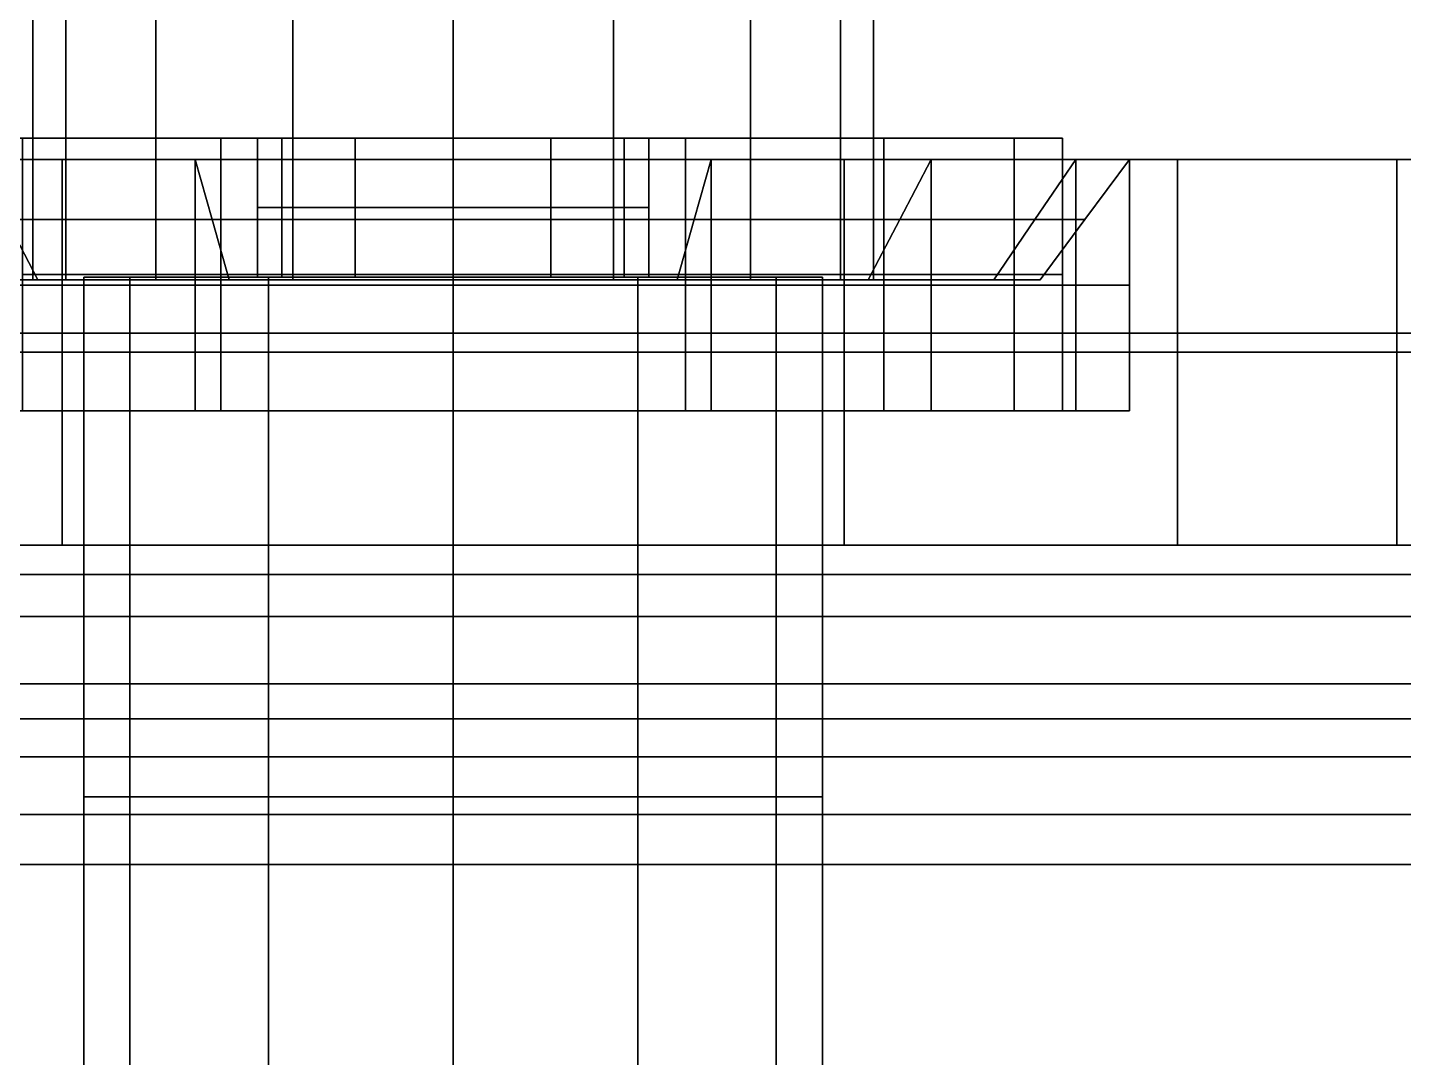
# Model space of a CAD drawing. Extents: x -0.485 to 0.485, y -0.171 to 0.09.
# Drawn here: x 0.36353 to 0.39922, y -0.07883 to -0.05212 of the extents above; entities that cross this region are included whole.
import ezdxf

# ---------------------------------------------------------------- set-up
doc = ezdxf.new("R2010")
doc.units = 0

msp = doc.modelspace()

# ---------------------------------------------------------------- linework, layer by layer
for points in [[(0.474901, 0.068913, 2.043369), (-0.474901, 0.068913, 2.043369), (-0.474901, -0.070044, 2.043369), (0.474901, -0.070044, 2.043369)], [(-0.41, 0.060044, 1.985003), (0.41, 0.060044, 1.985003), (0.41, -0.060044, 1.985003), (-0.41, -0.060044, 1.985003)], [(0.384612, -0.031031, 1.047657), (0.385473, -0.0306, 1.051817), (0.385473, -0.05866, 1.051817), (0.384612, -0.05866, 1.047657)], [(0.384612, -0.031031, 1.055977), (0.384612, -0.05866, 1.055977), (0.385473, -0.05866, 1.051817), (0.385473, -0.0306, 1.051817)], [(0.384612, -0.031031, 1.047657), (0.384612, -0.05866, 1.047657), (0.382279, -0.05866, 1.044106), (0.382279, -0.032197, 1.044106)], [(0.384612, -0.031031, 1.055977), (0.382279, -0.032197, 1.059528), (0.382279, -0.05866, 1.059528), (0.384612, -0.05866, 1.055977)], [(0.378729, -0.033972, 1.041774), (0.382279, -0.032197, 1.044106), (0.382279, -0.05866, 1.044106), (0.378729, -0.05866, 1.041774)], [(0.378729, -0.033972, 1.06186), (0.378729, -0.05866, 1.06186), (0.382279, -0.05866, 1.059528), (0.382279, -0.032197, 1.059528)], [(0.378729, -0.033972, 1.041774), (0.378729, -0.05866, 1.041774), (0.374569, -0.05866, 1.040913), (0.374569, -0.036052, 1.040913)], [(0.378729, -0.033972, 1.06186), (0.374569, -0.036052, 1.062721), (0.374569, -0.05866, 1.062721), (0.378729, -0.05866, 1.06186)], [(0.370409, -0.038132, 1.041774), (0.374569, -0.036052, 1.040913), (0.374569, -0.05866, 1.040913), (0.370409, -0.05866, 1.041774)], [(0.370409, -0.038132, 1.06186), (0.370409, -0.05866, 1.06186), (0.374569, -0.05866, 1.062721), (0.374569, -0.036052, 1.062721)], [(0.370409, -0.038132, 1.041774), (0.370409, -0.05866, 1.041774), (0.366858, -0.05866, 1.044106), (0.366858, -0.039907, 1.044106)], [(0.370409, -0.038132, 1.06186), (0.366858, -0.039907, 1.059528), (0.366858, -0.05866, 1.059528), (0.370409, -0.05866, 1.06186)], [(0.364526, -0.041074, 1.047657), (0.366858, -0.039907, 1.044106), (0.366858, -0.05866, 1.044106), (0.364526, -0.05866, 1.047657)], [(0.364526, -0.041074, 1.055977), (0.364526, -0.05866, 1.055977), (0.366858, -0.05866, 1.059528), (0.366858, -0.039907, 1.059528)], [(0.364526, -0.041074, 1.047657), (0.364526, -0.05866, 1.047657), (0.363664, -0.05866, 1.051817), (0.363664, -0.041504, 1.051817)], [(0.364526, -0.041074, 1.055977), (0.363664, -0.041504, 1.051817), (0.363664, -0.05866, 1.051817), (0.364526, -0.05866, 1.055977)], [(0.364756, -0.054985, 0.963203), (0.360016, -0.054985, 0.962094), (0.358768, -0.054985, 0.968122), (0.364132, -0.054985, 0.968122)], [(0.364756, -0.054985, 0.97304), (0.364132, -0.054985, 0.968122), (0.358768, -0.054985, 0.968122), (0.360016, -0.054985, 0.97415)], [(0.364756, -0.054985, 0.963203), (0.366763, -0.054985, 0.959005), (0.363396, -0.054985, 0.956949), (0.360016, -0.054985, 0.962094)], [(0.364756, -0.054985, 0.97304), (0.360016, -0.054985, 0.97415), (0.363396, -0.054985, 0.979295), (0.366763, -0.054985, 0.977238)], [(0.368541, -0.058521, 0.982674), (0.368541, -0.054985, 0.982674), (0.363396, -0.054985, 0.979295), (0.363396, -0.058521, 0.979295)], [(0.368541, -0.058521, 0.953569), (0.363396, -0.058521, 0.956949), (0.363396, -0.054985, 0.956949), (0.368541, -0.054985, 0.953569)], [(0.370286, -0.054985, 0.979996), (0.366763, -0.054985, 0.977238), (0.363396, -0.054985, 0.979295), (0.368541, -0.054985, 0.982674)], [(0.370286, -0.054985, 0.956248), (0.368541, -0.054985, 0.953569), (0.363396, -0.054985, 0.956949), (0.366763, -0.054985, 0.959005)], [(0.364756, -0.054985, 0.963203), (0.364132, -0.054985, 0.968122), (0.369495, -0.054985, 0.968122), (0.369495, -0.054985, 0.964313)], [(0.364756, -0.054985, 0.97304), (0.369495, -0.054985, 0.971931), (0.369495, -0.054985, 0.968122), (0.364132, -0.054985, 0.968122)], [(0.364756, -0.054985, 0.963203), (0.369495, -0.054985, 0.964313), (0.37013, -0.054985, 0.961062), (0.366763, -0.054985, 0.959005)], [(0.364756, -0.054985, 0.97304), (0.366763, -0.054985, 0.977238), (0.37013, -0.054985, 0.975182), (0.369495, -0.054985, 0.971931)], [(0.370286, -0.054985, 0.979996), (0.372032, -0.054985, 0.977318), (0.37013, -0.054985, 0.975182), (0.366763, -0.054985, 0.977238)], [(0.370286, -0.054985, 0.956248), (0.366763, -0.054985, 0.959005), (0.37013, -0.054985, 0.961062), (0.372032, -0.054985, 0.958926)], [(0.368541, -0.058521, 0.982674), (0.374569, -0.058521, 0.983923), (0.374569, -0.054985, 0.983923), (0.368541, -0.054985, 0.982674)], [(0.368541, -0.058521, 0.953569), (0.368541, -0.054985, 0.953569), (0.374569, -0.054985, 0.952321), (0.374569, -0.058521, 0.952321)], [(0.370286, -0.054985, 0.979996), (0.368541, -0.054985, 0.982674), (0.374569, -0.054985, 0.983923), (0.374569, -0.054985, 0.981015)], [(0.370286, -0.054985, 0.956248), (0.374569, -0.054985, 0.955229), (0.374569, -0.054985, 0.952321), (0.368541, -0.054985, 0.953569)], [(0.369495, -0.056787, 0.964313), (0.37013, -0.056787, 0.961062), (0.37013, -0.054985, 0.961062), (0.369495, -0.054985, 0.964313)], [(0.369495, -0.056787, 0.964313), (0.369495, -0.054985, 0.964313), (0.369495, -0.054985, 0.968122), (0.369495, -0.056787, 0.968122)], [(0.369495, -0.056787, 0.971931), (0.369495, -0.056787, 0.968122), (0.369495, -0.054985, 0.968122), (0.369495, -0.054985, 0.971931)], [(0.369495, -0.056787, 0.971931), (0.369495, -0.054985, 0.971931), (0.37013, -0.054985, 0.975182), (0.37013, -0.056787, 0.975182)], [(0.372032, -0.056787, 0.977318), (0.37013, -0.056787, 0.975182), (0.37013, -0.054985, 0.975182), (0.372032, -0.054985, 0.977318)], [(0.372032, -0.056787, 0.958926), (0.372032, -0.054985, 0.958926), (0.37013, -0.054985, 0.961062), (0.37013, -0.056787, 0.961062)], [(0.370286, -0.054985, 0.979996), (0.374569, -0.054985, 0.981015), (0.374569, -0.054985, 0.978107), (0.372032, -0.054985, 0.977318)], [(0.370286, -0.054985, 0.956248), (0.372032, -0.054985, 0.958926), (0.374569, -0.054985, 0.958137), (0.374569, -0.054985, 0.955229)], [(0.372032, -0.056787, 0.977318), (0.372032, -0.054985, 0.977318), (0.374569, -0.054985, 0.978107), (0.374569, -0.056787, 0.978107)], [(0.372032, -0.056787, 0.958926), (0.374569, -0.056787, 0.958137), (0.374569, -0.054985, 0.958137), (0.372032, -0.054985, 0.958926)], [(0.380596, -0.058521, 0.953569), (0.374569, -0.058521, 0.952321), (0.374569, -0.054985, 0.952321), (0.380596, -0.054985, 0.953569)], [(0.380596, -0.058521, 0.982674), (0.380596, -0.054985, 0.982674), (0.374569, -0.054985, 0.983923), (0.374569, -0.058521, 0.983923)], [(0.378851, -0.054985, 0.956248), (0.380596, -0.054985, 0.953569), (0.374569, -0.054985, 0.952321), (0.374569, -0.054985, 0.955229)], [(0.378851, -0.054985, 0.956248), (0.374569, -0.054985, 0.955229), (0.374569, -0.054985, 0.958137), (0.377105, -0.054985, 0.958926)], [(0.378851, -0.054985, 0.979996), (0.374569, -0.054985, 0.981015), (0.374569, -0.054985, 0.983923), (0.380596, -0.054985, 0.982674)], [(0.378851, -0.054985, 0.979996), (0.377105, -0.054985, 0.977318), (0.374569, -0.054985, 0.978107), (0.374569, -0.054985, 0.981015)], [(0.377105, -0.056787, 0.958926), (0.377105, -0.054985, 0.958926), (0.374569, -0.054985, 0.958137), (0.374569, -0.056787, 0.958137)], [(0.377105, -0.056787, 0.977318), (0.374569, -0.056787, 0.978107), (0.374569, -0.054985, 0.978107), (0.377105, -0.054985, 0.977318)], [(0.378851, -0.054985, 0.956248), (0.377105, -0.054985, 0.958926), (0.379008, -0.054985, 0.961062), (0.382375, -0.054985, 0.959005)], [(0.378851, -0.054985, 0.979996), (0.382375, -0.054985, 0.977238), (0.379008, -0.054985, 0.975182), (0.377105, -0.054985, 0.977318)], [(0.377105, -0.056787, 0.958926), (0.379008, -0.056787, 0.961062), (0.379008, -0.054985, 0.961062), (0.377105, -0.054985, 0.958926)], [(0.377105, -0.056787, 0.977318), (0.377105, -0.054985, 0.977318), (0.379008, -0.054985, 0.975182), (0.379008, -0.056787, 0.975182)], [(0.378851, -0.054985, 0.956248), (0.382375, -0.054985, 0.959005), (0.385741, -0.054985, 0.956949), (0.380596, -0.054985, 0.953569)], [(0.378851, -0.054985, 0.979996), (0.380596, -0.054985, 0.982674), (0.385741, -0.054985, 0.979295), (0.382375, -0.054985, 0.977238)], [(0.384381, -0.054985, 0.97304), (0.379642, -0.054985, 0.971931), (0.379008, -0.054985, 0.975182), (0.382375, -0.054985, 0.977238)], [(0.384381, -0.054985, 0.963203), (0.382375, -0.054985, 0.959005), (0.379008, -0.054985, 0.961062), (0.379642, -0.054985, 0.964313)], [(0.379642, -0.056787, 0.971931), (0.379008, -0.056787, 0.975182), (0.379008, -0.054985, 0.975182), (0.379642, -0.054985, 0.971931)], [(0.379642, -0.056787, 0.964313), (0.379642, -0.054985, 0.964313), (0.379008, -0.054985, 0.961062), (0.379008, -0.056787, 0.961062)], [(0.384381, -0.054985, 0.97304), (0.385006, -0.054985, 0.968122), (0.379642, -0.054985, 0.968122), (0.379642, -0.054985, 0.971931)], [(0.384381, -0.054985, 0.963203), (0.379642, -0.054985, 0.964313), (0.379642, -0.054985, 0.968122), (0.385006, -0.054985, 0.968122)], [(0.379642, -0.056787, 0.971931), (0.379642, -0.054985, 0.971931), (0.379642, -0.054985, 0.968122), (0.379642, -0.056787, 0.968122)], [(0.379642, -0.056787, 0.964313), (0.379642, -0.056787, 0.968122), (0.379642, -0.054985, 0.968122), (0.379642, -0.054985, 0.964313)], [(0.380596, -0.058521, 0.953569), (0.380596, -0.054985, 0.953569), (0.385741, -0.054985, 0.956949), (0.385741, -0.058521, 0.956949)], [(0.380596, -0.058521, 0.982674), (0.385741, -0.058521, 0.979295), (0.385741, -0.054985, 0.979295), (0.380596, -0.054985, 0.982674)], [(0.384381, -0.054985, 0.97304), (0.382375, -0.054985, 0.977238), (0.385741, -0.054985, 0.979295), (0.389121, -0.054985, 0.97415)], [(0.384381, -0.054985, 0.963203), (0.389121, -0.054985, 0.962094), (0.385741, -0.054985, 0.956949), (0.382375, -0.054985, 0.959005)], [(0.384381, -0.054985, 0.97304), (0.389121, -0.054985, 0.97415), (0.390369, -0.054985, 0.968122), (0.385006, -0.054985, 0.968122)], [(0.384381, -0.054985, 0.963203), (0.385006, -0.054985, 0.968122), (0.390369, -0.054985, 0.968122), (0.389121, -0.054985, 0.962094)], [(0.389121, -0.058521, 0.962094), (0.385741, -0.058521, 0.956949), (0.385741, -0.054985, 0.956949), (0.389121, -0.054985, 0.962094)], [(0.389121, -0.058521, 0.97415), (0.389121, -0.054985, 0.97415), (0.385741, -0.054985, 0.979295), (0.385741, -0.058521, 0.979295)], [(0.389121, -0.058521, 0.962094), (0.389121, -0.054985, 0.962094), (0.390369, -0.054985, 0.968122), (0.390369, -0.058521, 0.968122)], [(0.389121, -0.058521, 0.97415), (0.390369, -0.058521, 0.968122), (0.390369, -0.054985, 0.968122), (0.389121, -0.054985, 0.97415)], [(0.36443, -0.06054, 1.076293), (0.36443, -0.05554, 1.076293), (0.355777, -0.05554, 1.070608), (0.355777, -0.06054, 1.070608)], [(0.36443, -0.06054, 1.027341), (0.355777, -0.06054, 1.033026), (0.355777, -0.05554, 1.033026), (0.36443, -0.05554, 1.027341)], [(0.366154, -0.05554, 1.072132), (0.358972, -0.05554, 1.067414), (0.355777, -0.05554, 1.070608), (0.36443, -0.05554, 1.076293)], [(0.366154, -0.05554, 1.031502), (0.36443, -0.05554, 1.027341), (0.355777, -0.05554, 1.033026), (0.358972, -0.05554, 1.03622)], [(0.36443, -0.06054, 0.992597), (0.36443, -0.05554, 0.992597), (0.355777, -0.05554, 0.986913), (0.355777, -0.06054, 0.986913)], [(0.36443, -0.06054, 0.943646), (0.355777, -0.06054, 0.94933), (0.355777, -0.05554, 0.94933), (0.36443, -0.05554, 0.943646)], [(0.366154, -0.05554, 0.988437), (0.358972, -0.05554, 0.983719), (0.355777, -0.05554, 0.986913), (0.36443, -0.05554, 0.992597)], [(0.366154, -0.05554, 0.947807), (0.36443, -0.05554, 0.943646), (0.355777, -0.05554, 0.94933), (0.358972, -0.05554, 0.952525)], [(0.366154, -0.05554, 1.072132), (0.367877, -0.05554, 1.067971), (0.362166, -0.05554, 1.064219), (0.358972, -0.05554, 1.067414)], [(0.366154, -0.05554, 1.031502), (0.358972, -0.05554, 1.03622), (0.362166, -0.05554, 1.039415), (0.367877, -0.05554, 1.035663)], [(0.366154, -0.05554, 0.988437), (0.367877, -0.05554, 0.984276), (0.362166, -0.05554, 0.980524), (0.358972, -0.05554, 0.983719)], [(0.366154, -0.05554, 0.947807), (0.358972, -0.05554, 0.952525), (0.362166, -0.05554, 0.955719), (0.367877, -0.05554, 0.951968)], [(0.368318, -0.0571, 1.066906), (0.362984, -0.0571, 1.063402), (0.362166, -0.05554, 1.064219), (0.367877, -0.05554, 1.067971)], [(0.368318, -0.0571, 1.036728), (0.367877, -0.05554, 1.035663), (0.362166, -0.05554, 1.039415), (0.362984, -0.0571, 1.040232)], [(0.367877, -0.058799, 0.984276), (0.362166, -0.058799, 0.980524), (0.362166, -0.05554, 0.980524), (0.367877, -0.05554, 0.984276)], [(0.367877, -0.058799, 0.951968), (0.367877, -0.05554, 0.951968), (0.362166, -0.05554, 0.955719), (0.362166, -0.058799, 0.955719)], [(0.36443, -0.06054, 1.076293), (0.374569, -0.06054, 1.078392), (0.374569, -0.05554, 1.078392), (0.36443, -0.05554, 1.076293)], [(0.36443, -0.06054, 1.027341), (0.36443, -0.05554, 1.027341), (0.374569, -0.05554, 1.025242), (0.374569, -0.06054, 1.025242)], [(0.366154, -0.05554, 1.072132), (0.36443, -0.05554, 1.076293), (0.374569, -0.05554, 1.078392), (0.374569, -0.05554, 1.073874)], [(0.366154, -0.05554, 1.031502), (0.374569, -0.05554, 1.029759), (0.374569, -0.05554, 1.025242), (0.36443, -0.05554, 1.027341)], [(0.36443, -0.06054, 0.992597), (0.374569, -0.06054, 0.994697), (0.374569, -0.05554, 0.994697), (0.36443, -0.05554, 0.992597)], [(0.36443, -0.06054, 0.943646), (0.36443, -0.05554, 0.943646), (0.374569, -0.05554, 0.941547), (0.374569, -0.06054, 0.941547)], [(0.366154, -0.05554, 0.988437), (0.36443, -0.05554, 0.992597), (0.374569, -0.05554, 0.994697), (0.374569, -0.05554, 0.990179)], [(0.366154, -0.05554, 0.947807), (0.374569, -0.05554, 0.946064), (0.374569, -0.05554, 0.941547), (0.36443, -0.05554, 0.943646)], [(0.366154, -0.05554, 1.072132), (0.374569, -0.05554, 1.073874), (0.374569, -0.05554, 1.069357), (0.367877, -0.05554, 1.067971)], [(0.366154, -0.05554, 1.031502), (0.367877, -0.05554, 1.035663), (0.374569, -0.05554, 1.034277), (0.374569, -0.05554, 1.029759)], [(0.366154, -0.05554, 0.988437), (0.374569, -0.05554, 0.990179), (0.374569, -0.05554, 0.985661), (0.367877, -0.05554, 0.984276)], [(0.366154, -0.05554, 0.947807), (0.367877, -0.05554, 0.951968), (0.374569, -0.05554, 0.950582), (0.374569, -0.05554, 0.946064)], [(0.368318, -0.0571, 1.066906), (0.367877, -0.05554, 1.067971), (0.374569, -0.05554, 1.069357), (0.374569, -0.0571, 1.068201)], [(0.368318, -0.0571, 1.036728), (0.374569, -0.0571, 1.035433), (0.374569, -0.05554, 1.034277), (0.367877, -0.05554, 1.035663)], [(0.367877, -0.058799, 0.984276), (0.367877, -0.05554, 0.984276), (0.374569, -0.05554, 0.985661), (0.374569, -0.058799, 0.985662)], [(0.367877, -0.058799, 0.951968), (0.374569, -0.058799, 0.950582), (0.374569, -0.05554, 0.950582), (0.367877, -0.05554, 0.951968)], [(0.384707, -0.06054, 1.027341), (0.374569, -0.06054, 1.025242), (0.374569, -0.05554, 1.025242), (0.384707, -0.05554, 1.027341)], [(0.384707, -0.06054, 1.076293), (0.384707, -0.05554, 1.076293), (0.374569, -0.05554, 1.078392), (0.374569, -0.06054, 1.078392)], [(0.382983, -0.05554, 1.031502), (0.384707, -0.05554, 1.027341), (0.374569, -0.05554, 1.025242), (0.374569, -0.05554, 1.029759)], [(0.382983, -0.05554, 1.031502), (0.374569, -0.05554, 1.029759), (0.374569, -0.05554, 1.034277), (0.38126, -0.05554, 1.035663)], [(0.382983, -0.05554, 1.072132), (0.374569, -0.05554, 1.073874), (0.374569, -0.05554, 1.078392), (0.384707, -0.05554, 1.076293)], [(0.382983, -0.05554, 1.072132), (0.38126, -0.05554, 1.067971), (0.374569, -0.05554, 1.069357), (0.374569, -0.05554, 1.073874)], [(0.380819, -0.0571, 1.036728), (0.38126, -0.05554, 1.035663), (0.374569, -0.05554, 1.034277), (0.374569, -0.0571, 1.035433)], [(0.380819, -0.0571, 1.066906), (0.374569, -0.0571, 1.068201), (0.374569, -0.05554, 1.069357), (0.38126, -0.05554, 1.067971)], [(0.384707, -0.06054, 0.943646), (0.374569, -0.06054, 0.941547), (0.374569, -0.05554, 0.941547), (0.384707, -0.05554, 0.943646)], [(0.384707, -0.06054, 0.992597), (0.384707, -0.05554, 0.992597), (0.374569, -0.05554, 0.994697), (0.374569, -0.06054, 0.994697)], [(0.382983, -0.05554, 0.947807), (0.384707, -0.05554, 0.943646), (0.374569, -0.05554, 0.941547), (0.374569, -0.05554, 0.946064)], [(0.382983, -0.05554, 0.947807), (0.374569, -0.05554, 0.946064), (0.374569, -0.05554, 0.950582), (0.38126, -0.05554, 0.951968)], [(0.382983, -0.05554, 0.988437), (0.374569, -0.05554, 0.990179), (0.374569, -0.05554, 0.994697), (0.384707, -0.05554, 0.992597)], [(0.382983, -0.05554, 0.988437), (0.38126, -0.05554, 0.984276), (0.374569, -0.05554, 0.985661), (0.374569, -0.05554, 0.990179)], [(0.38126, -0.058799, 0.984276), (0.374569, -0.058799, 0.985662), (0.374569, -0.05554, 0.985661), (0.38126, -0.05554, 0.984276)], [(0.38126, -0.058799, 0.951968), (0.38126, -0.05554, 0.951968), (0.374569, -0.05554, 0.950582), (0.374569, -0.058799, 0.950582)], [(0.380819, -0.0571, 1.036728), (0.386154, -0.0571, 1.040232), (0.386971, -0.05554, 1.039415), (0.38126, -0.05554, 1.035663)], [(0.380819, -0.0571, 1.066906), (0.38126, -0.05554, 1.067971), (0.386971, -0.05554, 1.064219), (0.386154, -0.0571, 1.063402)], [(0.382983, -0.05554, 1.031502), (0.38126, -0.05554, 1.035663), (0.386971, -0.05554, 1.039415), (0.390166, -0.05554, 1.03622)], [(0.382983, -0.05554, 1.072132), (0.390166, -0.05554, 1.067414), (0.386971, -0.05554, 1.064219), (0.38126, -0.05554, 1.067971)], [(0.382983, -0.05554, 0.947807), (0.38126, -0.05554, 0.951968), (0.386971, -0.05554, 0.955719), (0.390166, -0.05554, 0.952525)], [(0.382983, -0.05554, 0.988437), (0.390166, -0.05554, 0.983719), (0.386971, -0.05554, 0.980524), (0.38126, -0.05554, 0.984276)], [(0.38126, -0.058799, 0.984276), (0.38126, -0.05554, 0.984276), (0.386971, -0.05554, 0.980524), (0.386971, -0.058799, 0.980524)], [(0.38126, -0.058799, 0.951968), (0.386971, -0.058799, 0.955719), (0.386971, -0.05554, 0.955719), (0.38126, -0.05554, 0.951968)], [(0.382983, -0.05554, 1.031502), (0.390166, -0.05554, 1.03622), (0.39336, -0.05554, 1.033026), (0.384707, -0.05554, 1.027341)], [(0.382983, -0.05554, 1.072132), (0.384707, -0.05554, 1.076293), (0.39336, -0.05554, 1.070608), (0.390166, -0.05554, 1.067414)], [(0.382983, -0.05554, 0.947807), (0.390166, -0.05554, 0.952525), (0.39336, -0.05554, 0.94933), (0.384707, -0.05554, 0.943646)], [(0.382983, -0.05554, 0.988437), (0.384707, -0.05554, 0.992597), (0.39336, -0.05554, 0.986913), (0.390166, -0.05554, 0.983719)], [(0.384707, -0.06054, 1.027341), (0.384707, -0.05554, 1.027341), (0.39336, -0.05554, 1.033026), (0.39336, -0.06054, 1.033025)], [(0.384707, -0.06054, 1.076293), (0.39336, -0.06054, 1.070608), (0.39336, -0.05554, 1.070608), (0.384707, -0.05554, 1.076293)], [(0.384707, -0.06054, 0.943646), (0.384707, -0.05554, 0.943646), (0.39336, -0.05554, 0.94933), (0.39336, -0.06054, 0.94933)], [(0.384707, -0.06054, 0.992597), (0.39336, -0.06054, 0.986913), (0.39336, -0.05554, 0.986913), (0.384707, -0.05554, 0.992597)], [(0.389658, -0.0571, 1.045567), (0.390723, -0.05554, 1.045126), (0.386971, -0.05554, 1.039415), (0.386154, -0.0571, 1.040232)], [(0.389658, -0.0571, 1.058067), (0.386154, -0.0571, 1.063402), (0.386971, -0.05554, 1.064219), (0.390723, -0.05554, 1.058508)], [(0.394883, -0.05554, 1.043402), (0.390166, -0.05554, 1.03622), (0.386971, -0.05554, 1.039415), (0.390723, -0.05554, 1.045126)], [(0.394883, -0.05554, 1.060232), (0.390723, -0.05554, 1.058508), (0.386971, -0.05554, 1.064219), (0.390166, -0.05554, 1.067414)], [(0.394883, -0.05554, 0.959707), (0.390166, -0.05554, 0.952525), (0.386971, -0.05554, 0.955719), (0.390722, -0.05554, 0.961431)], [(0.394883, -0.05554, 0.976536), (0.390722, -0.05554, 0.974813), (0.386971, -0.05554, 0.980524), (0.390166, -0.05554, 0.983719)], [(0.390722, -0.058799, 0.974813), (0.386971, -0.058799, 0.980524), (0.386971, -0.05554, 0.980524), (0.390722, -0.05554, 0.974813)], [(0.390722, -0.058799, 0.961431), (0.390722, -0.05554, 0.961431), (0.386971, -0.05554, 0.955719), (0.386971, -0.058799, 0.955719)], [(0.389658, -0.0571, 1.045567), (0.390952, -0.0571, 1.051817), (0.392108, -0.05554, 1.051817), (0.390723, -0.05554, 1.045126)], [(0.389658, -0.0571, 1.058067), (0.390723, -0.05554, 1.058508), (0.392108, -0.05554, 1.051817), (0.390952, -0.0571, 1.051817)], [(0.394883, -0.05554, 1.043402), (0.399044, -0.05554, 1.041679), (0.39336, -0.05554, 1.033026), (0.390166, -0.05554, 1.03622)], [(0.394883, -0.05554, 1.060232), (0.390166, -0.05554, 1.067414), (0.39336, -0.05554, 1.070608), (0.399044, -0.05554, 1.061955)], [(0.394883, -0.05554, 0.959707), (0.399044, -0.05554, 0.957984), (0.39336, -0.05554, 0.94933), (0.390166, -0.05554, 0.952525)], [(0.394883, -0.05554, 0.976536), (0.390166, -0.05554, 0.983719), (0.39336, -0.05554, 0.986913), (0.399044, -0.05554, 0.97826)], [(0.394883, -0.05554, 0.959707), (0.390722, -0.05554, 0.961431), (0.392108, -0.05554, 0.968122), (0.396626, -0.05554, 0.968122)], [(0.394883, -0.05554, 0.976536), (0.396626, -0.05554, 0.968122), (0.392108, -0.05554, 0.968122), (0.390722, -0.05554, 0.974813)], [(0.390722, -0.058799, 0.974813), (0.390722, -0.05554, 0.974813), (0.392108, -0.05554, 0.968122), (0.392108, -0.058799, 0.968122)], [(0.390722, -0.058799, 0.961431), (0.392108, -0.058799, 0.968122), (0.392108, -0.05554, 0.968122), (0.390722, -0.05554, 0.961431)], [(0.394883, -0.05554, 1.043402), (0.390723, -0.05554, 1.045126), (0.392108, -0.05554, 1.051817), (0.396626, -0.05554, 1.051817)], [(0.394883, -0.05554, 1.060232), (0.396626, -0.05554, 1.051817), (0.392108, -0.05554, 1.051817), (0.390723, -0.05554, 1.058508)], [(0.399044, -0.06054, 1.061955), (0.399044, -0.05554, 1.061955), (0.39336, -0.05554, 1.070608), (0.39336, -0.06054, 1.070608)], [(0.399044, -0.06054, 1.041679), (0.39336, -0.06054, 1.033025), (0.39336, -0.05554, 1.033026), (0.399044, -0.05554, 1.041679)], [(0.399044, -0.06054, 0.97826), (0.399044, -0.05554, 0.97826), (0.39336, -0.05554, 0.986913), (0.39336, -0.06054, 0.986913)], [(0.399044, -0.06054, 0.957984), (0.39336, -0.06054, 0.94933), (0.39336, -0.05554, 0.94933), (0.399044, -0.05554, 0.957984)], [(0.394883, -0.05554, 1.043402), (0.396626, -0.05554, 1.051817), (0.401144, -0.05554, 1.051817), (0.399044, -0.05554, 1.041679)], [(0.394883, -0.05554, 1.060232), (0.399044, -0.05554, 1.061955), (0.401144, -0.05554, 1.051817), (0.396626, -0.05554, 1.051817)], [(0.394883, -0.05554, 0.959707), (0.396626, -0.05554, 0.968122), (0.401144, -0.05554, 0.968122), (0.399044, -0.05554, 0.957984)], [(0.394883, -0.05554, 0.976536), (0.399044, -0.05554, 0.97826), (0.401144, -0.05554, 0.968122), (0.396626, -0.05554, 0.968122)], [(0.399044, -0.06054, 1.061955), (0.401144, -0.06054, 1.051817), (0.401144, -0.05554, 1.051817), (0.399044, -0.05554, 1.061955)], [(0.399044, -0.06054, 1.041679), (0.399044, -0.05554, 1.041679), (0.401144, -0.05554, 1.051817), (0.401144, -0.06054, 1.051817)], [(0.399044, -0.06054, 0.97826), (0.401144, -0.06054, 0.968122), (0.401144, -0.05554, 0.968122), (0.399044, -0.05554, 0.97826)], [(0.399044, -0.06054, 0.957984), (0.399044, -0.05554, 0.957984), (0.401144, -0.05554, 0.968122), (0.401144, -0.06054, 0.968122)], [(0.369495, -0.056787, 0.964313), (0.369495, -0.056787, 0.968122), (0.369495, -0.058589, 0.968122), (0.369495, -0.058589, 0.964313)], [(0.369495, -0.056787, 0.964313), (0.369495, -0.058589, 0.964313), (0.37013, -0.058589, 0.961062), (0.37013, -0.056787, 0.961062)], [(0.369495, -0.056787, 0.971931), (0.37013, -0.056787, 0.975182), (0.37013, -0.058589, 0.975182), (0.369495, -0.058589, 0.971931)], [(0.369495, -0.056787, 0.971931), (0.369495, -0.058589, 0.971931), (0.369495, -0.058589, 0.968122), (0.369495, -0.056787, 0.968122)], [(0.372032, -0.056787, 0.977318), (0.372032, -0.058589, 0.977318), (0.37013, -0.058589, 0.975182), (0.37013, -0.056787, 0.975182)], [(0.372032, -0.056787, 0.958926), (0.37013, -0.056787, 0.961062), (0.37013, -0.058589, 0.961062), (0.372032, -0.058589, 0.958926)], [(0.372032, -0.056787, 0.977318), (0.374569, -0.056787, 0.978107), (0.374569, -0.058589, 0.978107), (0.372032, -0.058589, 0.977318)], [(0.372032, -0.056787, 0.958926), (0.372032, -0.058589, 0.958926), (0.374569, -0.058589, 0.958137), (0.374569, -0.056787, 0.958137)], [(0.377105, -0.056787, 0.958926), (0.374569, -0.056787, 0.958137), (0.374569, -0.058589, 0.958137), (0.377105, -0.058589, 0.958926)], [(0.377105, -0.056787, 0.977318), (0.377105, -0.058589, 0.977318), (0.374569, -0.058589, 0.978107), (0.374569, -0.056787, 0.978107)], [(0.377105, -0.056787, 0.958926), (0.377105, -0.058589, 0.958926), (0.379008, -0.058589, 0.961062), (0.379008, -0.056787, 0.961062)], [(0.377105, -0.056787, 0.977318), (0.379008, -0.056787, 0.975182), (0.379008, -0.058589, 0.975182), (0.377105, -0.058589, 0.977318)], [(0.379642, -0.056787, 0.971931), (0.379642, -0.058589, 0.971931), (0.379008, -0.058589, 0.975182), (0.379008, -0.056787, 0.975182)], [(0.379642, -0.056787, 0.964313), (0.379008, -0.056787, 0.961062), (0.379008, -0.058589, 0.961062), (0.379642, -0.058589, 0.964313)], [(0.379642, -0.056787, 0.971931), (0.379642, -0.056787, 0.968122), (0.379642, -0.058589, 0.968122), (0.379642, -0.058589, 0.971931)], [(0.379642, -0.056787, 0.964313), (0.379642, -0.058589, 0.964313), (0.379642, -0.058589, 0.968122), (0.379642, -0.056787, 0.968122)], [(0.359479, -0.0571, 1.045567), (0.360544, -0.05866, 1.046008), (0.363801, -0.05866, 1.041049), (0.362984, -0.0571, 1.040232)], [(0.359479, -0.0571, 1.058067), (0.362984, -0.0571, 1.063402), (0.363801, -0.05866, 1.062585), (0.360544, -0.05866, 1.057626)], [(0.368318, -0.0571, 1.066906), (0.368759, -0.05866, 1.065842), (0.363801, -0.05866, 1.062585), (0.362984, -0.0571, 1.063402)], [(0.368318, -0.0571, 1.036728), (0.362984, -0.0571, 1.040232), (0.363801, -0.05866, 1.041049), (0.368759, -0.05866, 1.037792)], [(0.368318, -0.0571, 1.066906), (0.374569, -0.0571, 1.068201), (0.374569, -0.05866, 1.067045), (0.368759, -0.05866, 1.065842)], [(0.368318, -0.0571, 1.036728), (0.368759, -0.05866, 1.037792), (0.374569, -0.05866, 1.036589), (0.374569, -0.0571, 1.035433)], [(0.380819, -0.0571, 1.036728), (0.374569, -0.0571, 1.035433), (0.374569, -0.05866, 1.036589), (0.380378, -0.05866, 1.037792)], [(0.380819, -0.0571, 1.066906), (0.380378, -0.05866, 1.065842), (0.374569, -0.05866, 1.067045), (0.374569, -0.0571, 1.068201)], [(0.380819, -0.0571, 1.036728), (0.380378, -0.05866, 1.037792), (0.385336, -0.05866, 1.041049), (0.386154, -0.0571, 1.040232)], [(0.380819, -0.0571, 1.066906), (0.386154, -0.0571, 1.063402), (0.385336, -0.05866, 1.062585), (0.380378, -0.05866, 1.065842)], [(0.389658, -0.0571, 1.045567), (0.386154, -0.0571, 1.040232), (0.385336, -0.05866, 1.041049), (0.388593, -0.05866, 1.046008)], [(0.389658, -0.0571, 1.058067), (0.388593, -0.05866, 1.057626), (0.385336, -0.05866, 1.062585), (0.386154, -0.0571, 1.063402)], [(0.389658, -0.0571, 1.045567), (0.388593, -0.05866, 1.046008), (0.389796, -0.05866, 1.051817), (0.390952, -0.0571, 1.051817)], [(0.389658, -0.0571, 1.058067), (0.390952, -0.0571, 1.051817), (0.389796, -0.05866, 1.051817), (0.388593, -0.05866, 1.057626)], [(0.368541, -0.058521, 0.982674), (0.363396, -0.058521, 0.979295), (0.363396, -0.062057, 0.979295), (0.368541, -0.062057, 0.982674)], [(0.368541, -0.058521, 0.953569), (0.368541, -0.062057, 0.953569), (0.363396, -0.062057, 0.956949), (0.363396, -0.058521, 0.956949)], [(0.368541, -0.058521, 0.982674), (0.368541, -0.062057, 0.982674), (0.374569, -0.062057, 0.983923), (0.374569, -0.058521, 0.983923)], [(0.368541, -0.058521, 0.953569), (0.374569, -0.058521, 0.952321), (0.374569, -0.062057, 0.952321), (0.368541, -0.062057, 0.953569)], [(0.380596, -0.058521, 0.953569), (0.380596, -0.062057, 0.953569), (0.374569, -0.062057, 0.952321), (0.374569, -0.058521, 0.952321)], [(0.380596, -0.058521, 0.982674), (0.374569, -0.058521, 0.983923), (0.374569, -0.062057, 0.983923), (0.380596, -0.062057, 0.982674)], [(0.380596, -0.058521, 0.953569), (0.385741, -0.058521, 0.956949), (0.385741, -0.062057, 0.956949), (0.380596, -0.062057, 0.953569)], [(0.380596, -0.058521, 0.982674), (0.380596, -0.062057, 0.982674), (0.385741, -0.062057, 0.979295), (0.385741, -0.058521, 0.979295)], [(0.389121, -0.058521, 0.962094), (0.389121, -0.062057, 0.962094), (0.385741, -0.062057, 0.956949), (0.385741, -0.058521, 0.956949)], [(0.389121, -0.058521, 0.97415), (0.385741, -0.058521, 0.979295), (0.385741, -0.062057, 0.979295), (0.389121, -0.062057, 0.97415)], [(0.389121, -0.058521, 0.962094), (0.390369, -0.058521, 0.968122), (0.390369, -0.062057, 0.968122), (0.389121, -0.062057, 0.962094)], [(0.389121, -0.058521, 0.97415), (0.389121, -0.062057, 0.97415), (0.390369, -0.062057, 0.968122), (0.390369, -0.058521, 0.968122)], [(0.362535, -0.05866, 1.046832), (0.365329, -0.05866, 1.042578), (0.363801, -0.05866, 1.041049), (0.360544, -0.05866, 1.046008)], [(0.362535, -0.05866, 1.056802), (0.360544, -0.05866, 1.057626), (0.363801, -0.05866, 1.062585), (0.36533, -0.05866, 1.061056)], [(0.362535, -0.05866, 1.046832), (0.361502, -0.05866, 1.051817), (0.363664, -0.05866, 1.051817), (0.364526, -0.05866, 1.047657)], [(0.362535, -0.05866, 1.056802), (0.364526, -0.05866, 1.055977), (0.363664, -0.05866, 1.051817), (0.361502, -0.05866, 1.051817)], [(0.367877, -0.058799, 0.984276), (0.367877, -0.062057, 0.984276), (0.362166, -0.062057, 0.980524), (0.362166, -0.058799, 0.980524)], [(0.367877, -0.058799, 0.951968), (0.362166, -0.058799, 0.955719), (0.362166, -0.062057, 0.955719), (0.367877, -0.062057, 0.951968)], [(0.362535, -0.05866, 1.046832), (0.364526, -0.05866, 1.047657), (0.366858, -0.05866, 1.044106), (0.365329, -0.05866, 1.042578)], [(0.362535, -0.05866, 1.056802), (0.36533, -0.05866, 1.061056), (0.366858, -0.05866, 1.059528), (0.364526, -0.05866, 1.055977)], [(0.369584, -0.05866, 1.039783), (0.368759, -0.05866, 1.037792), (0.363801, -0.05866, 1.041049), (0.365329, -0.05866, 1.042578)], [(0.369584, -0.05866, 1.063851), (0.36533, -0.05866, 1.061056), (0.363801, -0.05866, 1.062585), (0.368759, -0.05866, 1.065842)], [(0.367243, -0.058589, 0.97278), (0.368158, -0.058589, 0.976756), (0.366187, -0.058589, 0.978329), (0.36499, -0.058589, 0.973629)], [(0.367243, -0.058589, 0.97278), (0.36499, -0.058589, 0.973629), (0.36499, -0.058589, 0.968122), (0.367243, -0.058589, 0.968122)], [(0.36499, -0.072065, 0.962615), (0.366187, -0.072065, 0.957915), (0.366187, -0.058589, 0.957915), (0.36499, -0.058589, 0.962615)], [(0.36499, -0.072065, 0.962615), (0.36499, -0.058589, 0.962615), (0.36499, -0.058589, 0.968122), (0.36499, -0.072065, 0.968122)], [(0.36499, -0.072065, 0.973629), (0.36499, -0.072065, 0.968122), (0.36499, -0.058589, 0.968122), (0.36499, -0.058589, 0.973629)], [(0.36499, -0.072065, 0.973629), (0.36499, -0.058589, 0.973629), (0.366187, -0.058589, 0.978329), (0.366187, -0.072065, 0.978329)], [(0.367243, -0.058589, 0.963464), (0.367243, -0.058589, 0.968122), (0.36499, -0.058589, 0.968122), (0.36499, -0.058589, 0.962615)], [(0.367243, -0.058589, 0.963464), (0.36499, -0.058589, 0.962615), (0.366187, -0.058589, 0.957915), (0.368158, -0.058589, 0.959488)], [(0.369584, -0.05866, 1.039783), (0.365329, -0.05866, 1.042578), (0.366858, -0.05866, 1.044106), (0.370409, -0.05866, 1.041774)], [(0.369584, -0.05866, 1.063851), (0.370409, -0.05866, 1.06186), (0.366858, -0.05866, 1.059528), (0.36533, -0.05866, 1.061056)], [(0.369779, -0.072065, 0.981417), (0.366187, -0.072065, 0.978329), (0.366187, -0.058589, 0.978329), (0.369779, -0.058589, 0.981417)], [(0.369779, -0.072065, 0.954827), (0.369779, -0.058589, 0.954827), (0.366187, -0.058589, 0.957915), (0.366187, -0.072065, 0.957915)], [(0.370906, -0.058589, 0.979367), (0.369779, -0.058589, 0.981417), (0.366187, -0.058589, 0.978329), (0.368158, -0.058589, 0.976756)], [(0.370906, -0.058589, 0.956877), (0.368158, -0.058589, 0.959488), (0.366187, -0.058589, 0.957915), (0.369779, -0.058589, 0.954827)], [(0.367243, -0.058589, 0.97278), (0.367243, -0.058589, 0.968122), (0.369495, -0.058589, 0.968122), (0.369495, -0.058589, 0.971931)], [(0.367243, -0.058589, 0.97278), (0.369495, -0.058589, 0.971931), (0.37013, -0.058589, 0.975182), (0.368158, -0.058589, 0.976756)], [(0.367243, -0.058589, 0.963464), (0.368158, -0.058589, 0.959488), (0.37013, -0.058589, 0.961062), (0.369495, -0.058589, 0.964313)], [(0.367243, -0.058589, 0.963464), (0.369495, -0.058589, 0.964313), (0.369495, -0.058589, 0.968122), (0.367243, -0.058589, 0.968122)], [(0.367877, -0.058799, 0.984276), (0.374569, -0.058799, 0.985662), (0.374569, -0.062057, 0.985661), (0.367877, -0.062057, 0.984276)], [(0.367877, -0.058799, 0.951968), (0.367877, -0.062057, 0.951968), (0.374569, -0.062057, 0.950582), (0.374569, -0.058799, 0.950582)], [(0.370906, -0.058589, 0.979367), (0.368158, -0.058589, 0.976756), (0.37013, -0.058589, 0.975182), (0.372032, -0.058589, 0.977318)], [(0.370906, -0.058589, 0.956877), (0.372032, -0.058589, 0.958926), (0.37013, -0.058589, 0.961062), (0.368158, -0.058589, 0.959488)], [(0.369584, -0.05866, 1.039783), (0.374569, -0.05866, 1.038751), (0.374569, -0.05866, 1.036589), (0.368759, -0.05866, 1.037792)], [(0.369584, -0.05866, 1.063851), (0.368759, -0.05866, 1.065842), (0.374569, -0.05866, 1.067045), (0.374569, -0.05866, 1.064883)], [(0.369584, -0.05866, 1.039783), (0.370409, -0.05866, 1.041774), (0.374569, -0.05866, 1.040913), (0.374569, -0.05866, 1.038751)], [(0.369584, -0.05866, 1.063851), (0.374569, -0.05866, 1.064883), (0.374569, -0.05866, 1.062721), (0.370409, -0.05866, 1.06186)], [(0.369779, -0.072065, 0.981417), (0.369779, -0.058589, 0.981417), (0.374569, -0.058589, 0.982557), (0.374569, -0.072065, 0.982557)], [(0.369779, -0.072065, 0.954827), (0.374569, -0.072065, 0.953686), (0.374569, -0.058589, 0.953687), (0.369779, -0.058589, 0.954827)], [(0.370906, -0.058589, 0.979367), (0.374569, -0.058589, 0.980332), (0.374569, -0.058589, 0.982557), (0.369779, -0.058589, 0.981417)], [(0.370906, -0.058589, 0.956877), (0.369779, -0.058589, 0.954827), (0.374569, -0.058589, 0.953687), (0.374569, -0.058589, 0.955912)], [(0.370906, -0.058589, 0.979367), (0.372032, -0.058589, 0.977318), (0.374569, -0.058589, 0.978107), (0.374569, -0.058589, 0.980332)], [(0.370906, -0.058589, 0.956877), (0.374569, -0.058589, 0.955912), (0.374569, -0.058589, 0.958137), (0.372032, -0.058589, 0.958926)], [(0.378232, -0.058589, 0.979367), (0.374569, -0.058589, 0.980332), (0.374569, -0.058589, 0.978107), (0.377105, -0.058589, 0.977318)], [(0.378232, -0.058589, 0.979367), (0.379358, -0.058589, 0.981417), (0.374569, -0.058589, 0.982557), (0.374569, -0.058589, 0.980332)], [(0.378232, -0.058589, 0.956876), (0.377105, -0.058589, 0.958926), (0.374569, -0.058589, 0.958137), (0.374569, -0.058589, 0.955912)], [(0.378232, -0.058589, 0.956876), (0.374569, -0.058589, 0.955912), (0.374569, -0.058589, 0.953687), (0.379358, -0.058589, 0.954827)], [(0.379358, -0.072065, 0.954827), (0.379358, -0.058589, 0.954827), (0.374569, -0.058589, 0.953687), (0.374569, -0.072065, 0.953686)], [(0.379358, -0.072065, 0.981417), (0.374569, -0.072065, 0.982557), (0.374569, -0.058589, 0.982557), (0.379358, -0.058589, 0.981417)], [(0.379553, -0.05866, 1.039783), (0.380378, -0.05866, 1.037792), (0.374569, -0.05866, 1.036589), (0.374569, -0.05866, 1.038751)], [(0.379553, -0.05866, 1.039783), (0.374569, -0.05866, 1.038751), (0.374569, -0.05866, 1.040913), (0.378729, -0.05866, 1.041774)], [(0.379553, -0.05866, 1.063851), (0.374569, -0.05866, 1.064883), (0.374569, -0.05866, 1.067045), (0.380378, -0.05866, 1.065842)], [(0.379553, -0.05866, 1.063851), (0.378729, -0.05866, 1.06186), (0.374569, -0.05866, 1.062721), (0.374569, -0.05866, 1.064883)], [(0.38126, -0.058799, 0.984276), (0.38126, -0.062057, 0.984276), (0.374569, -0.062057, 0.985661), (0.374569, -0.058799, 0.985662)], [(0.38126, -0.058799, 0.951968), (0.374569, -0.058799, 0.950582), (0.374569, -0.062057, 0.950582), (0.38126, -0.062057, 0.951968)], [(0.378232, -0.058589, 0.979367), (0.377105, -0.058589, 0.977318), (0.379008, -0.058589, 0.975182), (0.380979, -0.058589, 0.976756)], [(0.378232, -0.058589, 0.956876), (0.380979, -0.058589, 0.959488), (0.379008, -0.058589, 0.961062), (0.377105, -0.058589, 0.958926)], [(0.378232, -0.058589, 0.979367), (0.380979, -0.058589, 0.976756), (0.38295, -0.058589, 0.978329), (0.379358, -0.058589, 0.981417)], [(0.378232, -0.058589, 0.956876), (0.379358, -0.058589, 0.954827), (0.38295, -0.058589, 0.957915), (0.380979, -0.058589, 0.959488)], [(0.379553, -0.05866, 1.039783), (0.378729, -0.05866, 1.041774), (0.382279, -0.05866, 1.044106), (0.383808, -0.05866, 1.042578)], [(0.379553, -0.05866, 1.063851), (0.383808, -0.05866, 1.061056), (0.382279, -0.05866, 1.059528), (0.378729, -0.05866, 1.06186)], [(0.381895, -0.058589, 0.963464), (0.379642, -0.058589, 0.964313), (0.379008, -0.058589, 0.961062), (0.380979, -0.058589, 0.959488)], [(0.381895, -0.058589, 0.97278), (0.380979, -0.058589, 0.976756), (0.379008, -0.058589, 0.975182), (0.379642, -0.058589, 0.971931)], [(0.379358, -0.072065, 0.954827), (0.38295, -0.072065, 0.957915), (0.38295, -0.058589, 0.957915), (0.379358, -0.058589, 0.954827)], [(0.379358, -0.072065, 0.981417), (0.379358, -0.058589, 0.981417), (0.38295, -0.058589, 0.978329), (0.38295, -0.072065, 0.978329)], [(0.379553, -0.05866, 1.039783), (0.383808, -0.05866, 1.042578), (0.385336, -0.05866, 1.041049), (0.380378, -0.05866, 1.037792)], [(0.379553, -0.05866, 1.063851), (0.380378, -0.05866, 1.065842), (0.385336, -0.05866, 1.062585), (0.383808, -0.05866, 1.061056)], [(0.381895, -0.058589, 0.963464), (0.381895, -0.058589, 0.968122), (0.379642, -0.058589, 0.968122), (0.379642, -0.058589, 0.964313)], [(0.381895, -0.058589, 0.97278), (0.379642, -0.058589, 0.971931), (0.379642, -0.058589, 0.968122), (0.381895, -0.058589, 0.968122)], [(0.381895, -0.058589, 0.963464), (0.380979, -0.058589, 0.959488), (0.38295, -0.058589, 0.957915), (0.384147, -0.058589, 0.962615)], [(0.381895, -0.058589, 0.97278), (0.384147, -0.058589, 0.973629), (0.38295, -0.058589, 0.978329), (0.380979, -0.058589, 0.976756)], [(0.38126, -0.058799, 0.984276), (0.386971, -0.058799, 0.980524), (0.386971, -0.062057, 0.980524), (0.38126, -0.062057, 0.984276)], [(0.38126, -0.058799, 0.951968), (0.38126, -0.062057, 0.951968), (0.386971, -0.062057, 0.955719), (0.386971, -0.058799, 0.955719)], [(0.381895, -0.058589, 0.963464), (0.384147, -0.058589, 0.962615), (0.384147, -0.058589, 0.968122), (0.381895, -0.058589, 0.968122)], [(0.381895, -0.058589, 0.97278), (0.381895, -0.058589, 0.968122), (0.384147, -0.058589, 0.968122), (0.384147, -0.058589, 0.973629)], [(0.386602, -0.05866, 1.056802), (0.384612, -0.05866, 1.055977), (0.382279, -0.05866, 1.059528), (0.383808, -0.05866, 1.061056)], [(0.386602, -0.05866, 1.046832), (0.383808, -0.05866, 1.042578), (0.382279, -0.05866, 1.044106), (0.384612, -0.05866, 1.047657)], [(0.384147, -0.072065, 0.973629), (0.38295, -0.072065, 0.978329), (0.38295, -0.058589, 0.978329), (0.384147, -0.058589, 0.973629)], [(0.384147, -0.072065, 0.962615), (0.384147, -0.058589, 0.962615), (0.38295, -0.058589, 0.957915), (0.38295, -0.072065, 0.957915)], [(0.386602, -0.05866, 1.056802), (0.383808, -0.05866, 1.061056), (0.385336, -0.05866, 1.062585), (0.388593, -0.05866, 1.057626)], [(0.386602, -0.05866, 1.046832), (0.388593, -0.05866, 1.046008), (0.385336, -0.05866, 1.041049), (0.383808, -0.05866, 1.042578)], [(0.384147, -0.072065, 0.973629), (0.384147, -0.058589, 0.973629), (0.384147, -0.058589, 0.968122), (0.384147, -0.072065, 0.968122)], [(0.384147, -0.072065, 0.962615), (0.384147, -0.072065, 0.968122), (0.384147, -0.058589, 0.968122), (0.384147, -0.058589, 0.962615)], [(0.386602, -0.05866, 1.056802), (0.387635, -0.05866, 1.051817), (0.385473, -0.05866, 1.051817), (0.384612, -0.05866, 1.055977)], [(0.386602, -0.05866, 1.046832), (0.384612, -0.05866, 1.047657), (0.385473, -0.05866, 1.051817), (0.387635, -0.05866, 1.051817)], [(0.386602, -0.05866, 1.056802), (0.388593, -0.05866, 1.057626), (0.389796, -0.05866, 1.051817), (0.387635, -0.05866, 1.051817)], [(0.386602, -0.05866, 1.046832), (0.387635, -0.05866, 1.051817), (0.389796, -0.05866, 1.051817), (0.388593, -0.05866, 1.046008)], [(0.390722, -0.058799, 0.974813), (0.390722, -0.062057, 0.974813), (0.386971, -0.062057, 0.980524), (0.386971, -0.058799, 0.980524)], [(0.390722, -0.058799, 0.961431), (0.386971, -0.058799, 0.955719), (0.386971, -0.062057, 0.955719), (0.390722, -0.062057, 0.961431)], [(0.390722, -0.058799, 0.974813), (0.392108, -0.058799, 0.968122), (0.392108, -0.062057, 0.968122), (0.390722, -0.062057, 0.974813)], [(0.390722, -0.058799, 0.961431), (0.390722, -0.062057, 0.961431), (0.392108, -0.062057, 0.968122), (0.392108, -0.058799, 0.968122)], [(-0.42, -0.060044, 1.995003), (0.42, -0.060044, 1.995003), (0.42, -0.090044, 1.995003), (-0.42, -0.090044, 1.995003)], [(-0.41, -0.060044, 1.985003), (0.41, -0.060044, 1.985003), (0.42, -0.060044, 1.995003), (-0.42, -0.060044, 1.995003)], [(0.36443, -0.06054, 1.076293), (0.355777, -0.06054, 1.070608), (0.355777, -0.06554, 1.070608), (0.36443, -0.06554, 1.076293)], [(0.36443, -0.06054, 1.027341), (0.36443, -0.06554, 1.027341), (0.355777, -0.06554, 1.033026), (0.355777, -0.06054, 1.033026)], [(0.36443, -0.06054, 0.992597), (0.355777, -0.06054, 0.986913), (0.355777, -0.06554, 0.986913), (0.36443, -0.06554, 0.992597)], [(0.36443, -0.06054, 0.943646), (0.36443, -0.06554, 0.943646), (0.355777, -0.06554, 0.94933), (0.355777, -0.06054, 0.94933)], [(0.36443, -0.06054, 1.076293), (0.36443, -0.06554, 1.076293), (0.374569, -0.06554, 1.078392), (0.374569, -0.06054, 1.078392)], [(0.36443, -0.06054, 1.027341), (0.374569, -0.06054, 1.025242), (0.374569, -0.06554, 1.025242), (0.36443, -0.06554, 1.027341)], [(0.36443, -0.06054, 0.992597), (0.36443, -0.06554, 0.992597), (0.374569, -0.06554, 0.994697), (0.374569, -0.06054, 0.994697)], [(0.36443, -0.06054, 0.943646), (0.374569, -0.06054, 0.941547), (0.374569, -0.06554, 0.941547), (0.36443, -0.06554, 0.943646)], [(0.384707, -0.06054, 1.027341), (0.384707, -0.06554, 1.027341), (0.374569, -0.06554, 1.025242), (0.374569, -0.06054, 1.025242)], [(0.384707, -0.06054, 1.076293), (0.374569, -0.06054, 1.078392), (0.374569, -0.06554, 1.078392), (0.384707, -0.06554, 1.076293)], [(0.384707, -0.06054, 0.943646), (0.384707, -0.06554, 0.943646), (0.374569, -0.06554, 0.941547), (0.374569, -0.06054, 0.941547)], [(0.384707, -0.06054, 0.992597), (0.374569, -0.06054, 0.994697), (0.374569, -0.06554, 0.994697), (0.384707, -0.06554, 0.992597)], [(0.384707, -0.06054, 1.027341), (0.39336, -0.06054, 1.033025), (0.39336, -0.06554, 1.033026), (0.384707, -0.06554, 1.027341)], [(0.384707, -0.06054, 1.076293), (0.384707, -0.06554, 1.076293), (0.39336, -0.06554, 1.070608), (0.39336, -0.06054, 1.070608)], [(0.384707, -0.06054, 0.943646), (0.39336, -0.06054, 0.94933), (0.39336, -0.06554, 0.94933), (0.384707, -0.06554, 0.943646)], [(0.384707, -0.06054, 0.992597), (0.384707, -0.06554, 0.992597), (0.39336, -0.06554, 0.986913), (0.39336, -0.06054, 0.986913)], [(0.399044, -0.06054, 1.061955), (0.39336, -0.06054, 1.070608), (0.39336, -0.06554, 1.070608), (0.399044, -0.06554, 1.061955)], [(0.399044, -0.06054, 1.041679), (0.399044, -0.06554, 1.041679), (0.39336, -0.06554, 1.033026), (0.39336, -0.06054, 1.033025)], [(0.399044, -0.06054, 0.97826), (0.39336, -0.06054, 0.986913), (0.39336, -0.06554, 0.986913), (0.399044, -0.06554, 0.97826)], [(0.399044, -0.06054, 0.957984), (0.399044, -0.06554, 0.957984), (0.39336, -0.06554, 0.94933), (0.39336, -0.06054, 0.94933)], [(0.399044, -0.06054, 1.061955), (0.399044, -0.06554, 1.061955), (0.401144, -0.06554, 1.051817), (0.401144, -0.06054, 1.051817)], [(0.399044, -0.06054, 1.041679), (0.401144, -0.06054, 1.051817), (0.401144, -0.06554, 1.051817), (0.399044, -0.06554, 1.041679)], [(0.399044, -0.06054, 0.97826), (0.399044, -0.06554, 0.97826), (0.401144, -0.06554, 0.968122), (0.401144, -0.06054, 0.968122)], [(0.399044, -0.06054, 0.957984), (0.401144, -0.06054, 0.968122), (0.401144, -0.06554, 0.968122), (0.399044, -0.06554, 0.957984)], [(0.368209, -0.062057, 0.983475), (0.362781, -0.062057, 0.979909), (0.362166, -0.062057, 0.980524), (0.367877, -0.062057, 0.984276)], [(0.368209, -0.062057, 0.952769), (0.367877, -0.062057, 0.951968), (0.362166, -0.062057, 0.955719), (0.362781, -0.062057, 0.956334)], [(0.368209, -0.062057, 0.983475), (0.368541, -0.062057, 0.982674), (0.363396, -0.062057, 0.979295), (0.362781, -0.062057, 0.979909)], [(0.368209, -0.062057, 0.952769), (0.362781, -0.062057, 0.956334), (0.363396, -0.062057, 0.956949), (0.368541, -0.062057, 0.953569)], [(0.368209, -0.062057, 0.983475), (0.367877, -0.062057, 0.984276), (0.374569, -0.062057, 0.985661), (0.374569, -0.062057, 0.984792)], [(0.368209, -0.062057, 0.952769), (0.374569, -0.062057, 0.951452), (0.374569, -0.062057, 0.950582), (0.367877, -0.062057, 0.951968)], [(0.368209, -0.062057, 0.983475), (0.374569, -0.062057, 0.984792), (0.374569, -0.062057, 0.983923), (0.368541, -0.062057, 0.982674)], [(0.368209, -0.062057, 0.952769), (0.368541, -0.062057, 0.953569), (0.374569, -0.062057, 0.952321), (0.374569, -0.062057, 0.951452)], [(0.380928, -0.062057, 0.952769), (0.38126, -0.062057, 0.951968), (0.374569, -0.062057, 0.950582), (0.374569, -0.062057, 0.951452)], [(0.380928, -0.062057, 0.952769), (0.374569, -0.062057, 0.951452), (0.374569, -0.062057, 0.952321), (0.380596, -0.062057, 0.953569)], [(0.380928, -0.062057, 0.983475), (0.374569, -0.062057, 0.984792), (0.374569, -0.062057, 0.985661), (0.38126, -0.062057, 0.984276)], [(0.380928, -0.062057, 0.983475), (0.380596, -0.062057, 0.982674), (0.374569, -0.062057, 0.983923), (0.374569, -0.062057, 0.984792)], [(0.380928, -0.062057, 0.952769), (0.380596, -0.062057, 0.953569), (0.385741, -0.062057, 0.956949), (0.386356, -0.062057, 0.956334)], [(0.380928, -0.062057, 0.983475), (0.386356, -0.062057, 0.979909), (0.385741, -0.062057, 0.979295), (0.380596, -0.062057, 0.982674)], [(0.380928, -0.062057, 0.952769), (0.386356, -0.062057, 0.956334), (0.386971, -0.062057, 0.955719), (0.38126, -0.062057, 0.951968)], [(0.380928, -0.062057, 0.983475), (0.38126, -0.062057, 0.984276), (0.386971, -0.062057, 0.980524), (0.386356, -0.062057, 0.979909)], [(0.389922, -0.062057, 0.974481), (0.389121, -0.062057, 0.97415), (0.385741, -0.062057, 0.979295), (0.386356, -0.062057, 0.979909)], [(0.389922, -0.062057, 0.961762), (0.386356, -0.062057, 0.956334), (0.385741, -0.062057, 0.956949), (0.389121, -0.062057, 0.962094)], [(0.389922, -0.062057, 0.974481), (0.386356, -0.062057, 0.979909), (0.386971, -0.062057, 0.980524), (0.390722, -0.062057, 0.974813)], [(0.389922, -0.062057, 0.961762), (0.390722, -0.062057, 0.961431), (0.386971, -0.062057, 0.955719), (0.386356, -0.062057, 0.956334)], [(0.389922, -0.062057, 0.974481), (0.391239, -0.062057, 0.968122), (0.390369, -0.062057, 0.968122), (0.389121, -0.062057, 0.97415)], [(0.389922, -0.062057, 0.961762), (0.389121, -0.062057, 0.962094), (0.390369, -0.062057, 0.968122), (0.391239, -0.062057, 0.968122)], [(0.389922, -0.062057, 0.974481), (0.390722, -0.062057, 0.974813), (0.392108, -0.062057, 0.968122), (0.391239, -0.062057, 0.968122)], [(0.389922, -0.062057, 0.961762), (0.391239, -0.062057, 0.968122), (0.392108, -0.062057, 0.968122), (0.390722, -0.062057, 0.961431)], [(0.120064, -0.06554, 0.327245), (-0.024904, -0.06554, 0.483367), (0.360192, -0.06554, 0.951734), (0.385096, -0.06554, 0.483367)], [(0.120064, -0.06554, 1.651274), (0.385096, -0.06554, 1.484411), (0.360192, -0.06554, 0.983821), (-0.024904, -0.06554, 1.484411)], [(0, -0.0663, 1.985839), (0.410839, -0.0663, 1.985839), (0.41, -0.06554, 1.985), (0, -0.06554, 1.985)], [(0, -0.0663, 0.014161), (0, -0.06554, 0.015), (0.41, -0.06554, 0.015), (0.410839, -0.0663, 0.014161)], [(0.120064, -0.06554, 0.327245), (0.385096, -0.06554, 0.483367), (0.41, -0.06554, 0.015), (0, -0.06554, 0.015)], [(0.120064, -0.06554, 1.651274), (0, -0.06554, 1.985), (0.41, -0.06554, 1.985), (0.385096, -0.06554, 1.484411)], [(0.386524, -0.06554, 0.63949), (0.385096, -0.06554, 0.483367), (0.360192, -0.06554, 0.951734), (0.374785, -0.06554, 0.951734)], [(0.386524, -0.06554, 1.317548), (0.374785, -0.06554, 0.983821), (0.360192, -0.06554, 0.983821), (0.385096, -0.06554, 1.484411)], [(0.386524, -0.06554, 0.63949), (0.374785, -0.06554, 0.951734), (0.389379, -0.06554, 0.951734), (0.399689, -0.06554, 0.483367)], [(0.386524, -0.06554, 1.317548), (0.399689, -0.06554, 1.484411), (0.389379, -0.06554, 0.983821), (0.374785, -0.06554, 0.983821)], [(0.386524, -0.06554, 0.63949), (0.399689, -0.06554, 0.483367), (0.41, -0.06554, 0.015), (0.385096, -0.06554, 0.483367)], [(0.386524, -0.06554, 1.317548), (0.385096, -0.06554, 1.484411), (0.41, -0.06554, 1.985), (0.399689, -0.06554, 1.484411)], [(0.399689, -0.06554, 0.983889), (0.399689, -0.06554, 0.483367), (0.389379, -0.06554, 0.951734), (0.389379, -0.06554, 0.967778)], [(0.399689, -0.06554, 0.983889), (0.389379, -0.06554, 0.967778), (0.389379, -0.06554, 0.983821), (0.399689, -0.06554, 1.484411)], [(0, -0.0663, 1.985839), (0, -0.067391, 1.986783), (0.411783, -0.067391, 1.986783), (0.410839, -0.0663, 1.985839)], [(0, -0.0663, 0.014161), (0.410839, -0.0663, 0.014161), (0.411783, -0.067391, 0.013217), (0, -0.067391, 0.013217)], [(0, -0.069142, 1.987937), (0.412937, -0.069142, 1.987937), (0.411783, -0.067391, 1.986783), (0, -0.067391, 1.986783)], [(0, -0.069142, 0.012063), (0, -0.067391, 0.013217), (0.411783, -0.067391, 0.013217), (0.412937, -0.069142, 0.012063)], [(0, -0.069142, 1.987937), (0, -0.071028, 1.988981), (0.413981, -0.071028, 1.988981), (0.412937, -0.069142, 1.987937)], [(0, -0.069142, 0.012063), (0.412937, -0.069142, 0.012063), (0.413981, -0.071028, 0.011019), (0, -0.071028, 0.011019)], [(0.485, -0.070044, 2.06), (-0.485, -0.070044, 2.06), (-0.485, -0.090044, 2.06), (0.485, -0.090044, 2.06)], [(-0.485, -0.070044, 2.06), (0.485, -0.070044, 2.06), (0.474901, -0.070044, 2.043369), (-0.474901, -0.070044, 2.043369)], [(0, -0.072524, 1.989597), (0.414597, -0.072524, 1.989597), (0.413981, -0.071028, 1.988981), (0, -0.071028, 1.988981)], [(0, -0.072524, 0.010403), (0, -0.071028, 0.011019), (0.413981, -0.071028, 0.011019), (0.414597, -0.072524, 0.010403)], [(0.36499, -0.072065, 0.962615), (0.36499, -0.072065, 0.968122), (0.36499, -0.08554, 0.968122), (0.36499, -0.08554, 0.962615)], [(0.36499, -0.072065, 0.962615), (0.36499, -0.08554, 0.962615), (0.366187, -0.08554, 0.957915), (0.366187, -0.072065, 0.957915)], [(0.36499, -0.072065, 0.973629), (0.366187, -0.072065, 0.978329), (0.366187, -0.08554, 0.978329), (0.36499, -0.08554, 0.973629)], [(0.36499, -0.072065, 0.973629), (0.36499, -0.08554, 0.973629), (0.36499, -0.08554, 0.968122), (0.36499, -0.072065, 0.968122)], [(0.369779, -0.072065, 0.981417), (0.369779, -0.08554, 0.981417), (0.366187, -0.08554, 0.978329), (0.366187, -0.072065, 0.978329)], [(0.369779, -0.072065, 0.954827), (0.366187, -0.072065, 0.957915), (0.366187, -0.08554, 0.957915), (0.369779, -0.08554, 0.954827)], [(0.369779, -0.072065, 0.981417), (0.374569, -0.072065, 0.982557), (0.374569, -0.08554, 0.982557), (0.369779, -0.08554, 0.981417)], [(0.369779, -0.072065, 0.954827), (0.369779, -0.08554, 0.954827), (0.374569, -0.08554, 0.953687), (0.374569, -0.072065, 0.953686)], [(0.379358, -0.072065, 0.954827), (0.374569, -0.072065, 0.953686), (0.374569, -0.08554, 0.953687), (0.379358, -0.08554, 0.954827)], [(0.379358, -0.072065, 0.981417), (0.379358, -0.08554, 0.981417), (0.374569, -0.08554, 0.982557), (0.374569, -0.072065, 0.982557)], [(0.379358, -0.072065, 0.954827), (0.379358, -0.08554, 0.954827), (0.38295, -0.08554, 0.957915), (0.38295, -0.072065, 0.957915)], [(0.379358, -0.072065, 0.981417), (0.38295, -0.072065, 0.978329), (0.38295, -0.08554, 0.978329), (0.379358, -0.08554, 0.981417)], [(0.384147, -0.072065, 0.973629), (0.384147, -0.08554, 0.973629), (0.38295, -0.08554, 0.978329), (0.38295, -0.072065, 0.978329)], [(0.384147, -0.072065, 0.962615), (0.38295, -0.072065, 0.957915), (0.38295, -0.08554, 0.957915), (0.384147, -0.08554, 0.962615)], [(0.384147, -0.072065, 0.973629), (0.384147, -0.072065, 0.968122), (0.384147, -0.08554, 0.968122), (0.384147, -0.08554, 0.973629)], [(0.384147, -0.072065, 0.962615), (0.384147, -0.08554, 0.962615), (0.384147, -0.08554, 0.968122), (0.384147, -0.072065, 0.968122)], [(0, -0.072524, 1.989597), (0, -0.073824, 1.99), (0.415, -0.073824, 1.99), (0.414597, -0.072524, 1.989597)], [(0, -0.072524, 0.010403), (0.414597, -0.072524, 0.010403), (0.415, -0.073824, 0.01), (0, -0.073824, 0.01)], [(0, -0.082818, 1.99), (0.415, -0.082818, 1.99), (0.415, -0.073824, 1.99), (0, -0.073824, 1.99)], [(0, -0.082818, 0.01), (0, -0.073824, 0.01), (0.415, -0.073824, 0.01), (0.415, -0.082818, 0.01)]]:
    msp.add_3dface(points)

doc.saveas('drawing.dxf')
